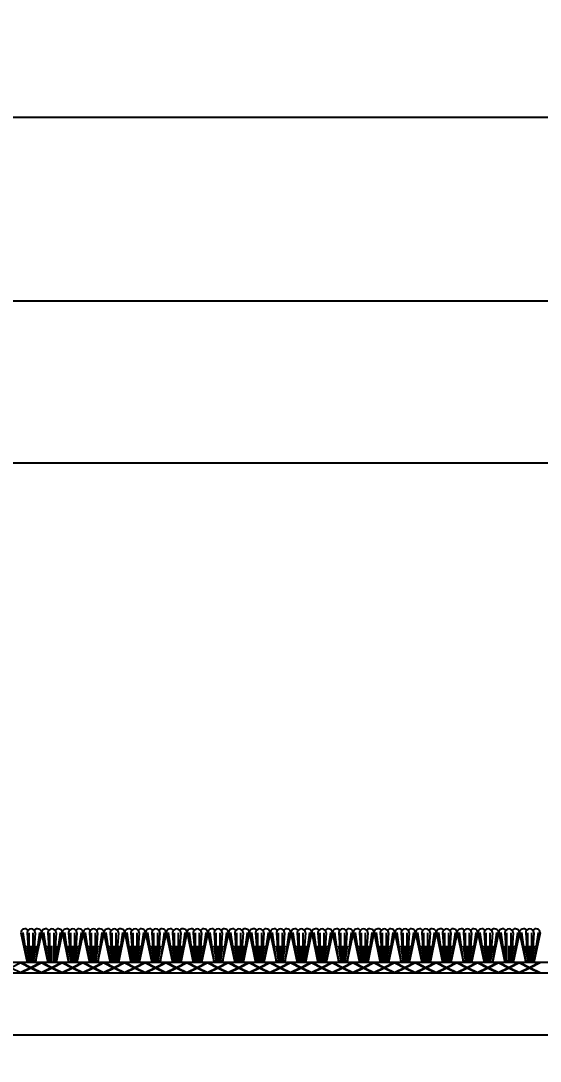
# Model space of a CAD drawing. Header units: inches. Extents: x -6.4 to 63.4, y -1.5 to 12.
# Drawn here: x 17.85 to 20.98, y 3.77 to 10.04 of the extents above; entities that cross this region are included whole.
import ezdxf

# ---------------------------------------------------------------- set-up
doc = ezdxf.new("R2010")
doc.units = ezdxf.units.IN
doc.header["$MEASUREMENT"] = 0
for name, color, linetype in [('Conditions', 1, 'Continuous'), ('Dimensions', 3, 'Continuous'), ('Metals', 7, 'Continuous')]:
    doc.layers.add(name, color=color, linetype=linetype)
doc.styles.add('ARIAL', font='arial.ttf')
doc.dimstyles.new('Arial', dxfattribs={"dimtxt": 0.25, "dimasz": 0.25, "dimexe": 0.25, "dimexo": 0.25, "dimgap": 0.25, "dimtad": 0, "dimtih": 1, "dimtoh": 1, "dimdec": 4, "dimzin": 0, "dimdsep": 46, "dimlunit": 4, "dimtxsty": 'ARIAL', "dimcen": 0.25, "dimadec": 0, "dimazin": 0, "dimtfac": 1, "dimtdec": 4, "dimtofl": 0, "dimtmove": 0, "dimatfit": 3, "dimfxl": 0, "dimfrac": 2, "dimtolj": 1, "dimtzin": 0, "dimarcsym": 0})

# ---------------------------------------------------------------- blocks, each defined once
blk = doc.blocks.new('*D14')
at = {"layer": 'Defpoints', "color": 0}
for p in [(25.4536, 9.4565), (-1.7458, 4.4823), (25.4536, 4.4823)]:
    blk.add_point(p, dxfattribs=at)
at = {"layer": 'Dimensions', "color": 0, "lineweight": -2}
for p, q in [((-1.7458, 4.7323), (-1.7458, 9.7065)), ((25.4536, 4.7323), (25.4536, 9.7065)), ((-1.4958, 9.4565), (10.9417, 9.4565)), ((25.2036, 9.4565), (12.8873, 9.4565))]:
    blk.add_line(p, q, dxfattribs=at)
at = {"layer": 'Dimensions', "color": 0}
for points in [[(-1.4958, 9.4981), (-1.4958, 9.4148), (-1.7458, 9.4565)], [(25.2036, 9.4981), (25.2036, 9.4148), (25.4536, 9.4565)]]:
    blk.add_solid(points, dxfattribs=at)
at = {"layer": 'Dimensions', "color": 0, "insert": (11.9145, 9.4565), "char_height": 0.25, "attachment_point": 5, "style": 'ARIAL'}
blk.add_mtext('\\A1;2\'-3 3/16"\\P [691mm]', dxfattribs=at)
blk = doc.blocks.new('*D18')
at = {"layer": 'Defpoints', "color": 0}
for p in [(-0.9999, 8.3494), (-0.9999, 4.4773), (24.7077, 4.4773)]:
    blk.add_point(p, dxfattribs=at)
at = {"layer": 'Dimensions', "color": 0, "lineweight": -2}
for p, q in [((-0.9999, 4.7273), (-0.9999, 8.5994)), ((24.7077, 4.7273), (24.7077, 8.5994)), ((-0.7499, 8.3494), (10.8021, 8.3494)), ((24.4577, 8.3494), (12.942, 8.3494))]:
    blk.add_line(p, q, dxfattribs=at)
at = {"layer": 'Dimensions', "color": 0}
for points in [[(-0.7499, 8.391), (-0.7499, 8.3077), (-0.9999, 8.3494)], [(24.4577, 8.391), (24.4577, 8.3077), (24.7077, 8.3494)]]:
    blk.add_solid(points, dxfattribs=at)
at = {"layer": 'Dimensions', "color": 0, "insert": (11.872, 8.3494), "char_height": 0.25, "attachment_point": 5, "style": 'ARIAL'}
blk.add_mtext('\\A1;2\'-1 11/16"\\P [653mm]', dxfattribs=at)
blk = doc.blocks.new('*D21')
at = {"layer": 'Defpoints', "color": 0}
for p in [(23.8539, 7.3752), (-0.1461, 4.4773), (23.8539, 4.4773)]:
    blk.add_point(p, dxfattribs=at)
at = {"layer": 'Dimensions', "color": 0, "lineweight": -2}
for p, q in [((-0.1461, 4.7273), (-0.1461, 7.6252)), ((23.8539, 4.7273), (23.8539, 7.6252)), ((0.1039, 7.3752), (10.9316, 7.3752)), ((23.6039, 7.3752), (12.8646, 7.3752))]:
    blk.add_line(p, q, dxfattribs=at)
at = {"layer": 'Dimensions', "color": 0}
for points in [[(0.1039, 7.4168), (0.1039, 7.3335), (-0.1461, 7.3752)], [(23.6039, 7.4168), (23.6039, 7.3335), (23.8539, 7.3752)]]:
    blk.add_solid(points, dxfattribs=at)
at = {"layer": 'Dimensions', "color": 0, "insert": (11.8981, 7.3752), "char_height": 0.25, "attachment_point": 5, "style": 'ARIAL'}
blk.add_mtext("\\A1;2'\\P [610mm]", dxfattribs=at)
blk = doc.blocks.new('*U35')
for p, q in [((24, 0.0625), (0, 0.0625)), ((0, 0), (24, 0)), ((18, 0.0603), (17.942, 0.0312)), ((17.942, 0.0312), (18, 0.0022)), ((18, 0.0603), (18.058, 0.0312)), ((18.058, 0.0312), (18, 0.0022)), ((18.0045, 0.0625), (18.0625, 0.0335)), ((18.0625, 0.029), (18.0045, 0)), ((18.1205, 0.0625), (18.0625, 0.0335)), ((18.0625, 0.029), (18.1205, 0)), ((18.125, 0.0603), (18.067, 0.0312)), ((18.067, 0.0312), (18.125, 0.0022)), ((18.125, 0.0603), (18.183, 0.0312)), ((18.183, 0.0312), (18.125, 0.0022)), ((18.1295, 0.0625), (18.1875, 0.0335)), ((18.1875, 0.029), (18.1295, 0)), ((18.2455, 0.0625), (18.1875, 0.0335)), ((18.1875, 0.029), (18.2455, 0)), ((18.25, 0.0603), (18.192, 0.0312)), ((18.192, 0.0312), (18.25, 0.0022)), ((18.25, 0.0603), (18.308, 0.0312)), ((18.308, 0.0312), (18.25, 0.0022)), ((18.2545, 0.0625), (18.3125, 0.0335)), ((18.3125, 0.029), (18.2545, 0)), ((18.3705, 0.0625), (18.3125, 0.0335)), ((18.3125, 0.029), (18.3705, 0)), ((18.375, 0.0603), (18.317, 0.0312)), ((18.317, 0.0312), (18.375, 0.0022)), ((18.375, 0.0603), (18.433, 0.0312)), ((18.433, 0.0312), (18.375, 0.0022)), ((18.3795, 0.0625), (18.4375, 0.0335)), ((18.4375, 0.029), (18.3795, 0)), ((18.4955, 0.0625), (18.4375, 0.0335)), ((18.4375, 0.029), (18.4955, 0)), ((18.5, 0.0603), (18.442, 0.0312)), ((18.442, 0.0312), (18.5, 0.0022)), ((18.5, 0.0603), (18.558, 0.0312)), ((18.558, 0.0312), (18.5, 0.0022)), ((18.5045, 0.0625), (18.5625, 0.0335)), ((18.5625, 0.029), (18.5045, 0)), ((18.6205, 0.0625), (18.5625, 0.0335)), ((18.5625, 0.029), (18.6205, 0)), ((18.625, 0.0603), (18.567, 0.0312)), ((18.567, 0.0312), (18.625, 0.0022)), ((18.625, 0.0603), (18.683, 0.0312)), ((18.683, 0.0312), (18.625, 0.0022)), ((18.6295, 0.0625), (18.6875, 0.0335)), ((18.6875, 0.029), (18.6295, 0)), ((18.7455, 0.0625), (18.6875, 0.0335)), ((18.6875, 0.029), (18.7455, 0)), ((18.75, 0.0603), (18.692, 0.0312)), ((18.692, 0.0312), (18.75, 0.0022)), ((18.75, 0.0603), (18.808, 0.0312)), ((18.808, 0.0312), (18.75, 0.0022)), ((18.7545, 0.0625), (18.8125, 0.0335)), ((18.8125, 0.029), (18.7545, 0)), ((18.8705, 0.0625), (18.8125, 0.0335)), ((18.8125, 0.029), (18.8705, 0)), ((18.875, 0.0603), (18.817, 0.0312)), ((18.817, 0.0312), (18.875, 0.0022)), ((18.875, 0.0603), (18.933, 0.0312)), ((18.933, 0.0312), (18.875, 0.0022)), ((18.8795, 0.0625), (18.9375, 0.0335)), ((18.9375, 0.029), (18.8795, 0)), ((18.9955, 0.0625), (18.9375, 0.0335)), ((18.9375, 0.029), (18.9955, 0)), ((19, 0.0603), (18.942, 0.0312)), ((18.942, 0.0312), (19, 0.0022)), ((19, 0.0603), (19.058, 0.0312)), ((19.058, 0.0312), (19, 0.0022)), ((19.0045, 0.0625), (19.0625, 0.0335)), ((19.0625, 0.029), (19.0045, 0)), ((19.1205, 0.0625), (19.0625, 0.0335)), ((19.0625, 0.029), (19.1205, 0)), ((19.125, 0.0603), (19.067, 0.0312)), ((19.067, 0.0312), (19.125, 0.0022)), ((19.125, 0.0603), (19.183, 0.0312)), ((19.183, 0.0312), (19.125, 0.0022)), ((19.1295, 0.0625), (19.1875, 0.0335)), ((19.1875, 0.029), (19.1295, 0)), ((19.2455, 0.0625), (19.1875, 0.0335)), ((19.1875, 0.029), (19.2455, 0)), ((19.25, 0.0603), (19.192, 0.0312)), ((19.192, 0.0312), (19.25, 0.0022)), ((19.25, 0.0603), (19.308, 0.0312)), ((19.308, 0.0312), (19.25, 0.0022)), ((19.2545, 0.0625), (19.3125, 0.0335)), ((19.3125, 0.029), (19.2545, 0)), ((19.3705, 0.0625), (19.3125, 0.0335)), ((19.3125, 0.029), (19.3705, 0)), ((19.375, 0.0603), (19.317, 0.0312)), ((19.317, 0.0312), (19.375, 0.0022)), ((19.375, 0.0603), (19.433, 0.0312)), ((19.433, 0.0312), (19.375, 0.0022)), ((19.3795, 0.0625), (19.4375, 0.0335)), ((19.4375, 0.029), (19.3795, 0)), ((19.4955, 0.0625), (19.4375, 0.0335)), ((19.4375, 0.029), (19.4955, 0)), ((19.5, 0.0603), (19.442, 0.0312)), ((19.442, 0.0312), (19.5, 0.0022)), ((19.5, 0.0603), (19.558, 0.0312)), ((19.558, 0.0312), (19.5, 0.0022)), ((19.5045, 0.0625), (19.5625, 0.0335)), ((19.5625, 0.029), (19.5045, 0)), ((19.6205, 0.0625), (19.5625, 0.0335)), ((19.5625, 0.029), (19.6205, 0)), ((19.625, 0.0603), (19.567, 0.0312)), ((19.567, 0.0312), (19.625, 0.0022)), ((19.625, 0.0603), (19.683, 0.0312)), ((19.683, 0.0312), (19.625, 0.0022)), ((19.6295, 0.0625), (19.6875, 0.0335)), ((19.6875, 0.029), (19.6295, 0)), ((19.7455, 0.0625), (19.6875, 0.0335)), ((19.6875, 0.029), (19.7455, 0)), ((19.75, 0.0603), (19.692, 0.0312)), ((19.692, 0.0312), (19.75, 0.0022)), ((19.75, 0.0603), (19.808, 0.0312)), ((19.808, 0.0312), (19.75, 0.0022)), ((19.7545, 0.0625), (19.8125, 0.0335)), ((19.8125, 0.029), (19.7545, 0)), ((19.8705, 0.0625), (19.8125, 0.0335)), ((19.8125, 0.029), (19.8705, 0)), ((19.875, 0.0603), (19.817, 0.0312)), ((19.817, 0.0312), (19.875, 0.0022)), ((19.875, 0.0603), (19.933, 0.0312)), ((19.933, 0.0312), (19.875, 0.0022)), ((19.8795, 0.0625), (19.9375, 0.0335)), ((19.9375, 0.029), (19.8795, 0)), ((19.9955, 0.0625), (19.9375, 0.0335)), ((19.9375, 0.029), (19.9955, 0)), ((20, 0.0603), (19.942, 0.0312)), ((19.942, 0.0312), (20, 0.0022)), ((20, 0.0603), (20.058, 0.0312)), ((20.058, 0.0312), (20, 0.0022)), ((20.0045, 0.0625), (20.0625, 0.0335)), ((20.0625, 0.029), (20.0045, 0)), ((20.1205, 0.0625), (20.0625, 0.0335)), ((20.0625, 0.029), (20.1205, 0)), ((20.125, 0.0603), (20.067, 0.0312)), ((20.067, 0.0312), (20.125, 0.0022)), ((20.125, 0.0603), (20.183, 0.0312)), ((20.183, 0.0312), (20.125, 0.0022)), ((20.1295, 0.0625), (20.1875, 0.0335)), ((20.1875, 0.029), (20.1295, 0)), ((20.2455, 0.0625), (20.1875, 0.0335)), ((20.1875, 0.029), (20.2455, 0)), ((20.25, 0.0603), (20.192, 0.0312)), ((20.192, 0.0312), (20.25, 0.0022)), ((20.25, 0.0603), (20.308, 0.0312)), ((20.308, 0.0312), (20.25, 0.0022)), ((20.2545, 0.0625), (20.3125, 0.0335)), ((20.3125, 0.029), (20.2545, 0)), ((20.3705, 0.0625), (20.3125, 0.0335)), ((20.3125, 0.029), (20.3705, 0)), ((20.375, 0.0603), (20.317, 0.0312)), ((20.317, 0.0312), (20.375, 0.0022)), ((20.375, 0.0603), (20.433, 0.0312)), ((20.433, 0.0312), (20.375, 0.0022)), ((20.3795, 0.0625), (20.4375, 0.0335)), ((20.4375, 0.029), (20.3795, 0)), ((20.4955, 0.0625), (20.4375, 0.0335)), ((20.4375, 0.029), (20.4955, 0)), ((20.5, 0.0603), (20.442, 0.0312)), ((20.442, 0.0312), (20.5, 0.0022)), ((20.5, 0.0603), (20.558, 0.0312)), ((20.558, 0.0312), (20.5, 0.0022)), ((20.5045, 0.0625), (20.5625, 0.0335)), ((20.5625, 0.029), (20.5045, 0)), ((20.6205, 0.0625), (20.5625, 0.0335)), ((20.5625, 0.029), (20.6205, 0)), ((20.625, 0.0603), (20.567, 0.0312)), ((20.567, 0.0312), (20.625, 0.0022)), ((20.625, 0.0603), (20.683, 0.0312)), ((20.683, 0.0312), (20.625, 0.0022)), ((20.6295, 0.0625), (20.6875, 0.0335)), ((20.6875, 0.029), (20.6295, 0)), ((20.7455, 0.0625), (20.6875, 0.0335)), ((20.6875, 0.029), (20.7455, 0)), ((20.75, 0.0603), (20.692, 0.0312)), ((20.692, 0.0312), (20.75, 0.0022)), ((20.75, 0.0603), (20.808, 0.0312)), ((20.808, 0.0312), (20.75, 0.0022)), ((20.7545, 0.0625), (20.8125, 0.0335)), ((20.8125, 0.029), (20.7545, 0)), ((20.8705, 0.0625), (20.8125, 0.0335)), ((20.8125, 0.029), (20.8705, 0)), ((20.875, 0.0603), (20.817, 0.0312)), ((20.817, 0.0312), (20.875, 0.0022)), ((20.875, 0.0603), (20.933, 0.0312)), ((20.933, 0.0312), (20.875, 0.0022)), ((20.8795, 0.0625), (20.9375, 0.0335)), ((20.9375, 0.029), (20.8795, 0)), ((20.9955, 0.0625), (20.9375, 0.0335)), ((20.9375, 0.029), (20.9955, 0)), ((21, 0.0603), (20.942, 0.0312)), ((20.942, 0.0312), (21, 0.0022)), ((21, 0.0603), (21.058, 0.0312)), ((21.058, 0.0312), (21, 0.0022)), ((21.0045, 0.0625), (21.0625, 0.0335)), ((21.0625, 0.029), (21.0045, 0)), ((21.1205, 0.0625), (21.0625, 0.0335)), ((21.0625, 0.029), (21.1205, 0)), ((21.125, 0.0603), (21.067, 0.0312)), ((21.067, 0.0312), (21.125, 0.0022))]:
    blk.add_line(p, q)
for points in [[(17.9999, 0.2412), (18.0373, 0.0625)], [(18.0119, 0.243), (18.0369, 0.0642)], [(18.0374, 0.2412), (18.0499, 0.0625)], [(18.0499, 0.0625), (18.0499, 0.2412)], [(18.0742, 0.0625), (18.0742, 0.2412)], [(18.0867, 0.2412), (18.0742, 0.0625)], [(18.1242, 0.2412), (18.0868, 0.0625)], [(18.1122, 0.243), (18.0872, 0.0642)], [(18.1249, 0.2412), (18.1623, 0.0625)], [(18.1369, 0.243), (18.1619, 0.0642)], [(18.1624, 0.2412), (18.1749, 0.0625)], [(18.1749, 0.0625), (18.1749, 0.2412)], [(18.1992, 0.0625), (18.1992, 0.2412)], [(18.2117, 0.2412), (18.1992, 0.0625)], [(18.2492, 0.2412), (18.2118, 0.0625)], [(18.2372, 0.243), (18.2122, 0.0642)], [(18.2499, 0.2412), (18.2873, 0.0625)], [(18.2619, 0.243), (18.2869, 0.0642)], [(18.2874, 0.2412), (18.2999, 0.0625)], [(18.2999, 0.0625), (18.2999, 0.2412)], [(18.3242, 0.0625), (18.3242, 0.2412)], [(18.3367, 0.2412), (18.3242, 0.0625)], [(18.3742, 0.2412), (18.3368, 0.0625)], [(18.3622, 0.243), (18.3372, 0.0642)], [(18.3749, 0.2412), (18.4123, 0.0625)], [(18.3869, 0.243), (18.4119, 0.0642)], [(18.4124, 0.2412), (18.4249, 0.0625)], [(18.4249, 0.0625), (18.4249, 0.2412)], [(18.4492, 0.0625), (18.4492, 0.2412)], [(18.4617, 0.2412), (18.4492, 0.0625)], [(18.4992, 0.2412), (18.4618, 0.0625)], [(18.4872, 0.243), (18.4622, 0.0642)], [(18.4999, 0.2412), (18.5373, 0.0625)], [(18.5119, 0.243), (18.5369, 0.0642)], [(18.5374, 0.2412), (18.5499, 0.0625)], [(18.5499, 0.0625), (18.5499, 0.2412)], [(18.5742, 0.0625), (18.5742, 0.2412)], [(18.5867, 0.2412), (18.5742, 0.0625)], [(18.6242, 0.2412), (18.5868, 0.0625)], [(18.6122, 0.243), (18.5872, 0.0642)], [(18.6249, 0.2412), (18.6623, 0.0625)], [(18.6369, 0.243), (18.6619, 0.0642)], [(18.6624, 0.2412), (18.6749, 0.0625)], [(18.6749, 0.0625), (18.6749, 0.2412)], [(18.6992, 0.0625), (18.6992, 0.2412)], [(18.7117, 0.2412), (18.6992, 0.0625)], [(18.7492, 0.2412), (18.7118, 0.0625)], [(18.7372, 0.243), (18.7122, 0.0642)], [(18.7499, 0.2412), (18.7873, 0.0625)], [(18.7619, 0.243), (18.7869, 0.0642)], [(18.7874, 0.2412), (18.7999, 0.0625)], [(18.7999, 0.0625), (18.7999, 0.2412)], [(18.8242, 0.0625), (18.8242, 0.2412)], [(18.8367, 0.2412), (18.8242, 0.0625)], [(18.8742, 0.2412), (18.8368, 0.0625)], [(18.8622, 0.243), (18.8372, 0.0642)], [(18.8749, 0.2412), (18.9123, 0.0625)], [(18.8869, 0.243), (18.9119, 0.0642)], [(18.9124, 0.2412), (18.9249, 0.0625)], [(18.9249, 0.0625), (18.9249, 0.2412)], [(18.9492, 0.0625), (18.9492, 0.2412)], [(18.9617, 0.2412), (18.9492, 0.0625)], [(18.9992, 0.2412), (18.9618, 0.0625)], [(18.9872, 0.243), (18.9622, 0.0642)], [(18.9999, 0.2412), (19.0373, 0.0625)], [(19.0119, 0.243), (19.0369, 0.0642)], [(19.0374, 0.2412), (19.0499, 0.0625)], [(19.0499, 0.0625), (19.0499, 0.2412)], [(19.0742, 0.0625), (19.0742, 0.2412)], [(19.0867, 0.2412), (19.0742, 0.0625)], [(19.1242, 0.2412), (19.0868, 0.0625)], [(19.1122, 0.243), (19.0872, 0.0642)], [(19.1249, 0.2412), (19.1623, 0.0625)], [(19.1369, 0.243), (19.1619, 0.0642)], [(19.1624, 0.2412), (19.1749, 0.0625)], [(19.1749, 0.0625), (19.1749, 0.2412)], [(19.1992, 0.0625), (19.1992, 0.2412)], [(19.2117, 0.2412), (19.1992, 0.0625)], [(19.2492, 0.2412), (19.2118, 0.0625)], [(19.2372, 0.243), (19.2122, 0.0642)], [(19.2499, 0.2412), (19.2873, 0.0625)], [(19.2619, 0.243), (19.2869, 0.0642)], [(19.2874, 0.2412), (19.2999, 0.0625)], [(19.2999, 0.0625), (19.2999, 0.2412)], [(19.3242, 0.0625), (19.3242, 0.2412)], [(19.3367, 0.2412), (19.3242, 0.0625)], [(19.3742, 0.2412), (19.3368, 0.0625)], [(19.3622, 0.243), (19.3372, 0.0642)], [(19.3749, 0.2412), (19.4123, 0.0625)], [(19.3869, 0.243), (19.4119, 0.0642)], [(19.4124, 0.2412), (19.4249, 0.0625)], [(19.4249, 0.0625), (19.4249, 0.2412)], [(19.4492, 0.0625), (19.4492, 0.2412)], [(19.4617, 0.2412), (19.4492, 0.0625)], [(19.4992, 0.2412), (19.4618, 0.0625)], [(19.4872, 0.243), (19.4622, 0.0642)], [(19.4999, 0.2412), (19.5373, 0.0625)], [(19.5119, 0.243), (19.5369, 0.0642)], [(19.5374, 0.2412), (19.5499, 0.0625)], [(19.5499, 0.0625), (19.5499, 0.2412)], [(19.5742, 0.0625), (19.5742, 0.2412)], [(19.5867, 0.2412), (19.5742, 0.0625)], [(19.6242, 0.2412), (19.5868, 0.0625)], [(19.6122, 0.243), (19.5872, 0.0642)], [(19.6249, 0.2412), (19.6623, 0.0625)], [(19.6369, 0.243), (19.6619, 0.0642)], [(19.6624, 0.2412), (19.6749, 0.0625)], [(19.6749, 0.0625), (19.6749, 0.2412)], [(19.6992, 0.0625), (19.6992, 0.2412)], [(19.7117, 0.2412), (19.6992, 0.0625)], [(19.7492, 0.2412), (19.7118, 0.0625)], [(19.7372, 0.243), (19.7122, 0.0642)], [(19.7499, 0.2412), (19.7873, 0.0625)], [(19.7619, 0.243), (19.7869, 0.0642)], [(19.7874, 0.2412), (19.7999, 0.0625)], [(19.7999, 0.0625), (19.7999, 0.2412)], [(19.8242, 0.0625), (19.8242, 0.2412)], [(19.8367, 0.2412), (19.8242, 0.0625)], [(19.8742, 0.2412), (19.8368, 0.0625)], [(19.8622, 0.243), (19.8372, 0.0642)], [(19.8749, 0.2412), (19.9123, 0.0625)], [(19.8869, 0.243), (19.9119, 0.0642)], [(19.9124, 0.2412), (19.9249, 0.0625)], [(19.9249, 0.0625), (19.9249, 0.2412)], [(19.9492, 0.0625), (19.9492, 0.2412)], [(19.9617, 0.2412), (19.9492, 0.0625)], [(19.9992, 0.2412), (19.9618, 0.0625)], [(19.9872, 0.243), (19.9622, 0.0642)], [(19.9999, 0.2412), (20.0373, 0.0625)], [(20.0119, 0.243), (20.0369, 0.0642)], [(20.0374, 0.2412), (20.0499, 0.0625)], [(20.0499, 0.0625), (20.0499, 0.2412)], [(20.0742, 0.0625), (20.0742, 0.2412)], [(20.0867, 0.2412), (20.0742, 0.0625)], [(20.1242, 0.2412), (20.0868, 0.0625)], [(20.1122, 0.243), (20.0872, 0.0642)], [(20.1249, 0.2412), (20.1623, 0.0625)], [(20.1369, 0.243), (20.1619, 0.0642)], [(20.1624, 0.2412), (20.1749, 0.0625)], [(20.1749, 0.0625), (20.1749, 0.2412)], [(20.1992, 0.0625), (20.1992, 0.2412)], [(20.2117, 0.2412), (20.1992, 0.0625)], [(20.2492, 0.2412), (20.2118, 0.0625)], [(20.2372, 0.243), (20.2122, 0.0642)], [(20.2499, 0.2412), (20.2873, 0.0625)], [(20.2619, 0.243), (20.2869, 0.0642)], [(20.2874, 0.2412), (20.2999, 0.0625)], [(20.2999, 0.0625), (20.2999, 0.2412)], [(20.3242, 0.0625), (20.3242, 0.2412)], [(20.3367, 0.2412), (20.3242, 0.0625)], [(20.3742, 0.2412), (20.3368, 0.0625)], [(20.3622, 0.243), (20.3372, 0.0642)], [(20.3749, 0.2412), (20.4123, 0.0625)], [(20.3869, 0.243), (20.4119, 0.0642)], [(20.4124, 0.2412), (20.4249, 0.0625)], [(20.4249, 0.0625), (20.4249, 0.2412)], [(20.4492, 0.0625), (20.4492, 0.2412)], [(20.4617, 0.2412), (20.4492, 0.0625)], [(20.4992, 0.2412), (20.4618, 0.0625)], [(20.4872, 0.243), (20.4622, 0.0642)], [(20.4999, 0.2412), (20.5373, 0.0625)], [(20.5119, 0.243), (20.5369, 0.0642)], [(20.5374, 0.2412), (20.5499, 0.0625)], [(20.5499, 0.0625), (20.5499, 0.2412)], [(20.5742, 0.0625), (20.5742, 0.2412)], [(20.5867, 0.2412), (20.5742, 0.0625)], [(20.6242, 0.2412), (20.5868, 0.0625)], [(20.6122, 0.243), (20.5872, 0.0642)], [(20.6249, 0.2412), (20.6623, 0.0625)], [(20.6369, 0.243), (20.6619, 0.0642)], [(20.6624, 0.2412), (20.6749, 0.0625)], [(20.6749, 0.0625), (20.6749, 0.2412)], [(20.6992, 0.0625), (20.6992, 0.2412)], [(20.7117, 0.2412), (20.6992, 0.0625)], [(20.7492, 0.2412), (20.7118, 0.0625)], [(20.7372, 0.243), (20.7122, 0.0642)], [(20.7499, 0.2412), (20.7873, 0.0625)], [(20.7619, 0.243), (20.7869, 0.0642)], [(20.7874, 0.2412), (20.7999, 0.0625)], [(20.7999, 0.0625), (20.7999, 0.2412)], [(20.8242, 0.0625), (20.8242, 0.2412)], [(20.8367, 0.2412), (20.8242, 0.0625)], [(20.8742, 0.2412), (20.8368, 0.0625)], [(20.8622, 0.243), (20.8372, 0.0642)], [(20.8749, 0.2412), (20.9123, 0.0625)], [(20.8869, 0.243), (20.9119, 0.0642)], [(20.9124, 0.2412), (20.9249, 0.0625)], [(20.9249, 0.0625), (20.9249, 0.2412)], [(20.9492, 0.0625), (20.9492, 0.2412)], [(20.9617, 0.2412), (20.9492, 0.0625)], [(20.9992, 0.2412), (20.9618, 0.0625)], [(20.9872, 0.243), (20.9622, 0.0642)], [(20.9999, 0.2412), (21.0373, 0.0625)], [(21.0119, 0.243), (21.0369, 0.0642)], [(21.0374, 0.2412), (21.0499, 0.0625)], [(21.0499, 0.0625), (21.0499, 0.2412)], [(21.0742, 0.0625), (21.0742, 0.2412)], [(21.0867, 0.2412), (21.0742, 0.0625)], [(21.1242, 0.2412), (21.0868, 0.0625)], [(21.1122, 0.243), (21.0872, 0.0642)], [(18.0352, 0.1625), (18.0495, 0.0625)], [(18.062, 0.0625), (18.062, 0.1625)], [(18.0889, 0.1625), (18.0746, 0.0625)], [(18.1602, 0.1625), (18.1745, 0.0625)], [(18.187, 0.0625), (18.187, 0.1625)], [(18.2139, 0.1625), (18.1996, 0.0625)], [(18.2852, 0.1625), (18.2995, 0.0625)], [(18.312, 0.0625), (18.312, 0.1625)], [(18.3389, 0.1625), (18.3246, 0.0625)], [(18.4102, 0.1625), (18.4245, 0.0625)], [(18.437, 0.0625), (18.437, 0.1625)], [(18.4639, 0.1625), (18.4496, 0.0625)], [(18.5352, 0.1625), (18.5495, 0.0625)], [(18.562, 0.0625), (18.562, 0.1625)], [(18.5889, 0.1625), (18.5746, 0.0625)], [(18.6602, 0.1625), (18.6745, 0.0625)], [(18.687, 0.0625), (18.687, 0.1625)], [(18.7139, 0.1625), (18.6996, 0.0625)], [(18.7852, 0.1625), (18.7995, 0.0625)], [(18.812, 0.0625), (18.812, 0.1625)], [(18.8389, 0.1625), (18.8246, 0.0625)], [(18.9102, 0.1625), (18.9245, 0.0625)], [(18.937, 0.0625), (18.937, 0.1625)], [(18.9639, 0.1625), (18.9496, 0.0625)], [(19.0352, 0.1625), (19.0495, 0.0625)], [(19.062, 0.0625), (19.062, 0.1625)], [(19.0889, 0.1625), (19.0746, 0.0625)], [(19.1602, 0.1625), (19.1745, 0.0625)], [(19.187, 0.0625), (19.187, 0.1625)], [(19.2139, 0.1625), (19.1996, 0.0625)], [(19.2852, 0.1625), (19.2995, 0.0625)], [(19.312, 0.0625), (19.312, 0.1625)], [(19.3389, 0.1625), (19.3246, 0.0625)], [(19.4102, 0.1625), (19.4245, 0.0625)], [(19.437, 0.0625), (19.437, 0.1625)], [(19.4639, 0.1625), (19.4496, 0.0625)], [(19.5352, 0.1625), (19.5495, 0.0625)], [(19.562, 0.0625), (19.562, 0.1625)], [(19.5889, 0.1625), (19.5746, 0.0625)], [(19.6602, 0.1625), (19.6745, 0.0625)], [(19.687, 0.0625), (19.687, 0.1625)], [(19.7139, 0.1625), (19.6996, 0.0625)], [(19.7852, 0.1625), (19.7995, 0.0625)], [(19.812, 0.0625), (19.812, 0.1625)], [(19.8389, 0.1625), (19.8246, 0.0625)], [(19.9102, 0.1625), (19.9245, 0.0625)], [(19.937, 0.0625), (19.937, 0.1625)], [(19.9639, 0.1625), (19.9496, 0.0625)], [(20.0352, 0.1625), (20.0495, 0.0625)], [(20.062, 0.0625), (20.062, 0.1625)], [(20.0889, 0.1625), (20.0746, 0.0625)], [(20.1602, 0.1625), (20.1745, 0.0625)], [(20.187, 0.0625), (20.187, 0.1625)], [(20.2139, 0.1625), (20.1996, 0.0625)], [(20.2852, 0.1625), (20.2995, 0.0625)], [(20.312, 0.0625), (20.312, 0.1625)], [(20.3389, 0.1625), (20.3246, 0.0625)], [(20.4102, 0.1625), (20.4245, 0.0625)], [(20.437, 0.0625), (20.437, 0.1625)], [(20.4639, 0.1625), (20.4496, 0.0625)], [(20.5352, 0.1625), (20.5495, 0.0625)], [(20.562, 0.0625), (20.562, 0.1625)], [(20.5889, 0.1625), (20.5746, 0.0625)], [(20.6602, 0.1625), (20.6745, 0.0625)], [(20.687, 0.0625), (20.687, 0.1625)], [(20.7139, 0.1625), (20.6996, 0.0625)], [(20.7852, 0.1625), (20.7995, 0.0625)], [(20.812, 0.0625), (20.812, 0.1625)], [(20.8389, 0.1625), (20.8246, 0.0625)], [(20.9102, 0.1625), (20.9245, 0.0625)], [(20.937, 0.0625), (20.937, 0.1625)], [(20.9639, 0.1625), (20.9496, 0.0625)], [(21.0352, 0.1625), (21.0495, 0.0625)], [(21.062, 0.0625), (21.062, 0.1625)], [(21.0889, 0.1625), (21.0746, 0.0625)]]:
    blk.add_lwpolyline(points)
for centre, radius, start, end in [((18.0249, 0.2412), 0.025, 41.211, 180), ((18.062, 0.2412), 0.0247, 0, 180), ((18.0992, 0.2412), 0.025, 0, 138.789), ((18.1499, 0.2412), 0.025, 41.211, 180), ((18.187, 0.2412), 0.0247, 0, 180), ((18.2242, 0.2412), 0.025, 0, 138.789), ((18.2749, 0.2412), 0.025, 41.211, 180), ((18.312, 0.2412), 0.0247, 0, 180), ((18.3492, 0.2412), 0.025, 0, 138.789), ((18.3999, 0.2412), 0.025, 41.211, 180), ((18.437, 0.2412), 0.0247, 0, 180), ((18.4742, 0.2412), 0.025, 0, 138.789), ((18.5249, 0.2412), 0.025, 41.211, 180), ((18.562, 0.2412), 0.0247, 0, 180), ((18.5992, 0.2412), 0.025, 0, 138.789), ((18.6499, 0.2412), 0.025, 41.211, 180), ((18.687, 0.2412), 0.0247, 0, 180), ((18.7242, 0.2412), 0.025, 0, 138.789), ((18.7749, 0.2412), 0.025, 41.211, 180), ((18.812, 0.2412), 0.0247, 0, 180), ((18.8492, 0.2412), 0.025, 0, 138.789), ((18.8999, 0.2412), 0.025, 41.211, 180), ((18.937, 0.2412), 0.0247, 0, 180), ((18.9742, 0.2412), 0.025, 0, 138.789), ((19.0249, 0.2412), 0.025, 41.211, 180), ((19.062, 0.2412), 0.0247, 0, 180), ((19.0992, 0.2412), 0.025, 0, 138.789), ((19.1499, 0.2412), 0.025, 41.211, 180), ((19.187, 0.2412), 0.0247, 0, 180), ((19.2242, 0.2412), 0.025, 0, 138.789), ((19.2749, 0.2412), 0.025, 41.211, 180), ((19.312, 0.2412), 0.0247, 0, 180), ((19.3492, 0.2412), 0.025, 0, 138.789), ((19.3999, 0.2412), 0.025, 41.211, 180), ((19.437, 0.2412), 0.0247, 0, 180), ((19.4742, 0.2412), 0.025, 0, 138.789), ((19.5249, 0.2412), 0.025, 41.211, 180), ((19.562, 0.2412), 0.0247, 0, 180), ((19.5992, 0.2412), 0.025, 0, 138.789), ((19.6499, 0.2412), 0.025, 41.211, 180), ((19.687, 0.2412), 0.0247, 0, 180), ((19.7242, 0.2412), 0.025, 0, 138.789), ((19.7749, 0.2412), 0.025, 41.211, 180), ((19.812, 0.2412), 0.0247, 0, 180), ((19.8492, 0.2412), 0.025, 0, 138.789), ((19.8999, 0.2412), 0.025, 41.211, 180), ((19.937, 0.2412), 0.0247, 0, 180), ((19.9742, 0.2412), 0.025, 0, 138.789), ((20.0249, 0.2412), 0.025, 41.211, 180), ((20.062, 0.2412), 0.0247, 0, 180), ((20.0992, 0.2412), 0.025, 0, 138.789), ((20.1499, 0.2412), 0.025, 41.211, 180), ((20.187, 0.2412), 0.0247, 0, 180), ((20.2242, 0.2412), 0.025, 0, 138.789), ((20.2749, 0.2412), 0.025, 41.211, 180), ((20.312, 0.2412), 0.0247, 0, 180), ((20.3492, 0.2412), 0.025, 0, 138.789), ((20.3999, 0.2412), 0.025, 41.211, 180), ((20.437, 0.2412), 0.0247, 0, 180), ((20.4742, 0.2412), 0.025, 0, 138.789), ((20.5249, 0.2412), 0.025, 41.211, 180), ((20.562, 0.2412), 0.0247, 0, 180), ((20.5992, 0.2412), 0.025, 0, 138.789), ((20.6499, 0.2412), 0.025, 41.211, 180), ((20.687, 0.2412), 0.0247, 0, 180), ((20.7242, 0.2412), 0.025, 0, 138.789), ((20.7749, 0.2412), 0.025, 41.211, 180), ((20.812, 0.2412), 0.0247, 0, 180), ((20.8492, 0.2412), 0.025, 0, 138.789), ((20.8999, 0.2412), 0.025, 41.211, 180), ((20.937, 0.2412), 0.0247, 0, 180), ((20.9742, 0.2412), 0.025, 0, 138.789), ((21.0249, 0.2412), 0.025, 41.211, 180), ((21.062, 0.2412), 0.0247, 0, 180), ((21.0992, 0.2412), 0.025, 0, 138.789)]:
    blk.add_arc(centre, radius, start, end)

msp = doc.modelspace()

# ---------------------------------------------------------------- hatches: boundary and pattern name
at = {"layer": 'Conditions'}
h = msp.add_hatch(dxfattribs=at)
h.set_pattern_fill('AR-CONC', color=256, scale=0.25, style=0)
h.paths.add_polyline_path([(25.89131, 2.7524), (25.89131, 2.78409), (25.86731, 2.79702), (25.89131, 2.80994), (25.89131, 2.84163), (25.87828, 2.84865), (25.89131, 2.85396), (25.89131, 2.88565), (25.86731, 2.89858), (25.89131, 2.9115), (25.89131, 2.9432), (25.87828, 2.95021), (25.89131, 2.95552), (25.89131, 2.98722), (25.86731, 3.00014), (25.89131, 3.01307), (25.89131, 3.04476), (25.87828, 3.05177), (25.89131, 3.05709), (25.89131, 3.08878), (25.86731, 3.1017), (25.89131, 3.11463), (25.89131, 3.14632), (25.87828, 3.15334), (25.89131, 3.15865), (25.89131, 3.19034), (25.86731, 3.20327), (25.89131, 3.21619), (25.89131, 3.24788), (25.87828, 3.2549), (25.89131, 3.26021), (25.89131, 3.2919), (25.86731, 3.30483), (25.89131, 3.31775), (25.89131, 3.34945), (25.87828, 3.35646), (25.89131, 3.36177), (25.89131, 3.39347), (25.86731, 3.40639), (25.89131, 3.41932), (25.89131, 3.45101), (25.87828, 3.45802), (25.89131, 3.46334), (25.89131, 3.49503), (25.86731, 3.50795), (25.89131, 3.52088), (25.89131, 3.55257), (25.87697, 3.56029), (25.88583, 3.56314, 0.3252893), (25.87826, 3.61733), (23.75092, 3.61733), (23.73578, 3.60133), (23.73578, 3.52937), (23.72928, 3.49865, 0.1329555), (23.73064, 3.47439), (23.75228, 3.46273), (23.72828, 3.44981), (23.72828, 3.41812), (23.7413, 3.4111), (23.72828, 3.40579), (23.72828, 3.3741), (23.75228, 3.36117), (23.57978, 3.31039), (23.60379, 3.32332), (23.60379, 3.35501), (23.59075, 3.36202), (23.60378, 3.36734), (23.60378, 3.39903), (23.57978, 3.41195), (23.60378, 3.42488), (23.60378, 3.45657), (23.58943, 3.46429), (23.5983, 3.46714, 0.2612245), (23.60167, 3.5125, -0.0696153), (23.59728, 3.52462), (23.60872, 3.47049), (23.73167, 3.50995), (23.73477, 3.52462, 0.0521265), (23.73578, 3.53423), (23.73578, 3.60133), (23.59628, 3.60133), (23.59628, 3.53423, 0.128787), (23.59838, 3.51076, -0.0696153), (23.60277, 3.49865), (23.59628, 3.52937), (23.59628, 3.60133), (23.58113, 3.61733), (18.77529, 3.61733), (18.76015, 3.60133), (18.76015, 3.52937), (18.75365, 3.49865, 0.1329555), (18.75501, 3.47439), (18.77665, 3.46273), (18.75265, 3.44981), (18.75265, 3.41812), (18.76567, 3.4111), (18.75265, 3.40579), (18.75265, 3.3741), (18.77665, 3.36117), (18.60415, 3.31039), (18.62816, 3.32332), (18.62816, 3.35501), (18.61513, 3.36202), (18.62816, 3.36734), (18.62815, 3.39903), (18.60415, 3.41195), (18.62815, 3.42488), (18.62815, 3.45657), (18.61381, 3.46429), (18.62267, 3.46714, 0.2612245), (18.62604, 3.5125, -0.0696153), (18.62165, 3.52462), (18.6331, 3.47049), (18.75604, 3.50995), (18.75914, 3.52462, 0.0521265), (18.76015, 3.53423), (18.76015, 3.60133), (18.62065, 3.60133), (18.62065, 3.53423, 0.128787), (18.62276, 3.51076, -0.0696153), (18.62714, 3.49865), (18.62065, 3.52937), (18.62065, 3.60133), (18.6055, 3.61733), (17.86386, 3.61733, 0.4142136), (17.85386, 3.60733), (17.85386, 0), (28.45352, 0), (28.45352, 4.30483), (26.60356, 4.30483), (26.60356, 3.61733), (26.02886, 3.61733, 0.2789782), (26.01817, 3.57039), (26.03981, 3.55873), (26.01581, 3.54581), (26.01581, 3.51412), (26.02883, 3.5071), (26.01581, 3.50179), (26.01581, 3.4701), (26.03981, 3.45717), (26.01581, 3.44425), (26.01581, 3.41255), (26.02883, 3.40554), (26.01581, 3.40023), (26.01581, 3.36853), (26.03981, 3.35561), (26.01581, 3.34269), (26.01581, 3.31099), (26.02883, 3.30398), (26.01581, 3.29867), (26.01581, 3.26697), (26.03981, 3.25405), (26.01581, 3.24112), (26.01581, 3.20943), (26.02883, 3.20242), (26.01581, 3.1971), (26.01581, 3.16541), (26.03981, 3.15248), (26.01581, 3.13956), (26.01581, 3.10787), (26.02883, 3.10085), (26.01581, 3.09554), (26.01581, 3.06385), (26.03981, 3.05092), (26.01581, 3.038), (26.01581, 3.0063), (26.02883, 2.99929), (26.01581, 2.99398), (26.01581, 2.96228), (26.03981, 2.94936), (26.01581, 2.93644), (26.01581, 2.90474), (26.02883, 2.89773), (26.01581, 2.89242), (26.01581, 2.86072), (26.03981, 2.8478), (26.01581, 2.83487), (26.01581, 2.80318), (26.02883, 2.79617), (26.01581, 2.79085), (26.01581, 2.75916), (26.03981, 2.74623), (26.01581, 2.73331), (26.01581, 2.70943), (26.02883, 2.70242), (26.01581, 2.6971), (26.01581, 2.66541), (26.03981, 2.65248), (26.01581, 2.63956), (26.01581, 2.60787), (26.02883, 2.60085), (26.01581, 2.59554), (26.01581, 2.56385), (26.03981, 2.55092), (26.01581, 2.538), (26.01581, 2.5063), (26.02883, 2.49929), (26.01581, 2.49398), (26.01581, 2.46228), (26.03981, 2.44936), (26.01581, 2.43644), (26.01581, 2.40474), (26.02883, 2.39773), (26.01581, 2.39242), (26.01581, 2.36072), (26.03981, 2.3478), (26.01581, 2.33487), (26.01581, 2.30318), (26.02883, 2.29617), (26.01581, 2.29085), (26.01581, 2.25916), (26.03981, 2.24623), (26.01581, 2.23331), (26.01581, 2.20162), (26.03014, 2.1939), (26.01581, 2.18929), (26.01581, 2.14876), (25.96378, 2.00024, -0.709275), (25.94392, 1.99858), (25.89131, 2.14876), (25.89131, 2.18253), (25.86731, 2.19545), (25.89131, 2.20838), (25.89131, 2.24007), (25.87828, 2.24709), (25.89131, 2.2524), (25.89131, 2.28409), (25.86731, 2.29702), (25.89131, 2.30994), (25.89131, 2.34163), (25.87828, 2.34865), (25.89131, 2.35396), (25.89131, 2.38565), (25.86731, 2.39858), (25.89131, 2.4115), (25.89131, 2.4432), (25.87828, 2.45021), (25.89131, 2.45552), (25.89131, 2.48722), (25.86731, 2.50014), (25.89131, 2.51307), (25.89131, 2.54476), (25.87828, 2.55177), (25.89131, 2.55709), (25.89131, 2.58878), (25.86731, 2.6017), (25.89131, 2.61463), (25.89131, 2.64632), (25.87828, 2.65334), (25.89131, 2.65865), (25.89131, 2.68253), (25.86731, 2.69545), (25.89131, 2.70838), (25.89131, 2.74007), (25.87828, 2.74709)])
h.paths.add_polyline_path([(18.77665, 2.7518), (18.75265, 2.73887), (18.75265, 2.70718), (18.76567, 2.70017), (18.75265, 2.69485), (18.75265, 2.66316), (18.77665, 2.65023), (18.75265, 2.63731), (18.75265, 2.5993), (18.76567, 2.59229), (18.75265, 2.58697), (18.75265, 2.55528), (18.77665, 2.54235), (18.75265, 2.52943), (18.75265, 2.48917), (18.76567, 2.48216), (18.75265, 2.47684), (18.75265, 2.44515), (18.77665, 2.43223), (18.75265, 2.4193), (18.75265, 2.38354), (18.76567, 2.37653), (18.75265, 2.37121), (18.75265, 2.33952), (18.77665, 2.32659), (18.75265, 2.31367), (18.75265, 2.28128), (18.76567, 2.27426), (18.75265, 2.26895), (18.75265, 2.23726), (18.77665, 2.22433), (18.75265, 2.21141), (18.75265, 2.17902), (18.76567, 2.172), (18.75265, 2.16669), (18.75265, 2.135), (18.77665, 2.12207), (18.75265, 2.10915), (18.75265, 2.07745), (18.76698, 2.06973), (18.75265, 2.06513), (18.75265, 2.0537), (18.70062, 1.90519, -0.709275), (18.68076, 1.90352), (18.62613, 2.05945), (18.60415, 2.07129), (18.62826, 2.08427), (18.62825, 2.11595), (18.62816, 2.11591), (18.61513, 2.12292), (18.62825, 2.12827), (18.62825, 2.16058), (18.60415, 2.17355), (18.62825, 2.18653), (18.62825, 2.21821), (18.62816, 2.21817), (18.61513, 2.22518), (18.62824, 2.23053), (18.62824, 2.26284), (18.60415, 2.27581), (18.62824, 2.28879), (18.62824, 2.32046), (18.62816, 2.32043), (18.61513, 2.32744), (18.62824, 2.33279), (18.62823, 2.36848), (18.60415, 2.38145), (18.62823, 2.39441), (18.62823, 2.42609), (18.62816, 2.42606), (18.61513, 2.43308), (18.62823, 2.43842), (18.62823, 2.47861), (18.60415, 2.49157), (18.62822, 2.50454), (18.62822, 2.53622), (18.62816, 2.53619), (18.61513, 2.5432), (18.62822, 2.54854), (18.62822, 2.5865), (18.60415, 2.59945), (18.62822, 2.61241), (18.62821, 2.64409), (18.62816, 2.64407), (18.61513, 2.65108), (18.62821, 2.65642), (18.62821, 2.68806), (18.60415, 2.70102), (18.62821, 2.71397), (18.62821, 2.74565), (18.62816, 2.74563), (18.61513, 2.75265), (18.6282, 2.75798), (18.6282, 2.78963), (18.60415, 2.80258), (18.6282, 2.81553), (18.6282, 2.84721), (18.62816, 2.8472), (18.61513, 2.85421), (18.6282, 2.85954), (18.62819, 2.8912), (18.60415, 2.90414), (18.62819, 2.91709), (18.62819, 2.94877), (18.62816, 2.94876), (18.61513, 2.95577), (18.62819, 2.9611), (18.62819, 2.99276), (18.60415, 3.0057), (18.62818, 3.01865), (18.62818, 3.05033), (18.62816, 3.05032), (18.61513, 3.05733), (18.62818, 3.06266), (18.62818, 3.09433), (18.60415, 3.10727), (18.62818, 3.1202), (18.62817, 3.15189), (18.62816, 3.15188), (18.61513, 3.1589), (18.62817, 3.16422), (18.62817, 3.1959), (18.60415, 3.20883), (18.62817, 3.22176), (18.62817, 3.25345), (18.62816, 3.25345), (18.61513, 3.26046), (18.62816, 3.26578), (18.62816, 3.29747), (18.75265, 3.34825), (18.75265, 3.31655), (18.76567, 3.30954), (18.75265, 3.30423), (18.75265, 3.27253), (18.77665, 3.25961), (18.75265, 3.24669), (18.75265, 3.21499), (18.76567, 3.20798), (18.75265, 3.20267), (18.75265, 3.17097), (18.77665, 3.15805), (18.75265, 3.14512), (18.75265, 3.11343), (18.76567, 3.10642), (18.75265, 3.1011), (18.75265, 3.06941), (18.77665, 3.05648), (18.75265, 3.04356), (18.75265, 3.01187), (18.76567, 3.00485), (18.75265, 2.99954), (18.75265, 2.96785), (18.77665, 2.95492), (18.75265, 2.942), (18.75265, 2.9103), (18.76567, 2.90329), (18.75265, 2.89798), (18.75265, 2.86628), (18.77665, 2.85336), (18.75265, 2.84044), (18.75265, 2.80874), (18.76567, 2.80173), (18.75265, 2.79642), (18.75265, 2.76472)], flags=16)
h.paths.add_polyline_path([(23.57978, 2.70102), (23.60383, 2.71397), (23.60383, 2.74565), (23.60379, 2.74563), (23.59075, 2.75265), (23.60383, 2.75798), (23.60383, 2.78963), (23.57978, 2.80258), (23.60383, 2.81553), (23.60382, 2.84721), (23.60379, 2.8472), (23.59075, 2.85421), (23.60382, 2.85954), (23.60382, 2.8912), (23.57978, 2.90414), (23.60382, 2.91709), (23.60382, 2.94877), (23.60379, 2.94876), (23.59075, 2.95577), (23.60382, 2.9611), (23.60381, 2.99276), (23.57978, 3.0057), (23.60381, 3.01865), (23.60381, 3.05033), (23.60379, 3.05032), (23.59075, 3.05733), (23.60381, 3.06266), (23.60381, 3.09433), (23.57978, 3.10727), (23.6038, 3.1202), (23.6038, 3.15189), (23.60379, 3.15188), (23.59075, 3.1589), (23.6038, 3.16422), (23.6038, 3.1959), (23.57978, 3.20883), (23.6038, 3.22176), (23.60379, 3.25345), (23.60379, 3.25345), (23.59075, 3.26046), (23.60379, 3.26578), (23.60379, 3.29747), (23.72828, 3.34825), (23.72828, 3.31655), (23.7413, 3.30954), (23.72828, 3.30423), (23.72828, 3.27253), (23.75228, 3.25961), (23.72828, 3.24669), (23.72828, 3.21499), (23.7413, 3.20798), (23.72828, 3.20267), (23.72828, 3.17097), (23.75228, 3.15805), (23.72828, 3.14512), (23.72828, 3.11343), (23.7413, 3.10642), (23.72828, 3.1011), (23.72828, 3.06941), (23.75228, 3.05648), (23.72828, 3.04356), (23.72828, 3.01187), (23.7413, 3.00485), (23.72828, 2.99954), (23.72828, 2.96785), (23.75228, 2.95492), (23.72828, 2.942), (23.72828, 2.9103), (23.7413, 2.90329), (23.72828, 2.89798), (23.72828, 2.86628), (23.75228, 2.85336), (23.72828, 2.84044), (23.72828, 2.80874), (23.7413, 2.80173), (23.72828, 2.79642), (23.72828, 2.76472), (23.75228, 2.7518), (23.72828, 2.73887), (23.72828, 2.70718), (23.7413, 2.70017), (23.72828, 2.69485), (23.72828, 2.66316), (23.75228, 2.65023), (23.72828, 2.63731), (23.72828, 2.5993), (23.7413, 2.59229), (23.72828, 2.58697), (23.72828, 2.55528), (23.75228, 2.54235), (23.72828, 2.52943), (23.72828, 2.48917), (23.7413, 2.48216), (23.72828, 2.47684), (23.72828, 2.44515), (23.75228, 2.43223), (23.72828, 2.4193), (23.72828, 2.38354), (23.7413, 2.37653), (23.72828, 2.37121), (23.72828, 2.33952), (23.75228, 2.32659), (23.72828, 2.31367), (23.72828, 2.28128), (23.7413, 2.27426), (23.72828, 2.26895), (23.72828, 2.23726), (23.75228, 2.22433), (23.72828, 2.21141), (23.72828, 2.17902), (23.7413, 2.172), (23.72828, 2.16669), (23.72828, 2.135), (23.75228, 2.12207), (23.72828, 2.10915), (23.72828, 2.07745), (23.74261, 2.06973), (23.72828, 2.06513), (23.72828, 2.0537), (23.67625, 1.90519, -0.709275), (23.65638, 1.90352), (23.60176, 2.05945), (23.57978, 2.07129), (23.60388, 2.08427), (23.60388, 2.11595), (23.60379, 2.11591), (23.59075, 2.12292), (23.60388, 2.12827), (23.60388, 2.16058), (23.57978, 2.17355), (23.60388, 2.18653), (23.60387, 2.21821), (23.60379, 2.21817), (23.59075, 2.22518), (23.60387, 2.23053), (23.60387, 2.26284), (23.57978, 2.27581), (23.60387, 2.28879), (23.60387, 2.32046), (23.60379, 2.32043), (23.59075, 2.32744), (23.60386, 2.33279), (23.60386, 2.36848), (23.57978, 2.38145), (23.60386, 2.39441), (23.60386, 2.42609), (23.60379, 2.42606), (23.59075, 2.43308), (23.60386, 2.43842), (23.60385, 2.47861), (23.57978, 2.49157), (23.60385, 2.50454), (23.60385, 2.53622), (23.60379, 2.53619), (23.59075, 2.5432), (23.60385, 2.54854), (23.60384, 2.5865), (23.57978, 2.59945), (23.60384, 2.61241), (23.60384, 2.64409), (23.60379, 2.64407), (23.59075, 2.65108), (23.60384, 2.65642), (23.60384, 2.68806)], flags=16)
h.paths.add_polyline_path([(27.0673, 2.01175), (30.01392, 2.01175), (30.01392, 2.94802), (27.0673, 2.94802)], flags=9)
h.paths.add_polyline_path([(24.51496, 0.91864), (27.46159, 0.91864), (27.46159, 1.85492), (24.51496, 1.85492)], flags=24)
h.paths.add_polyline_path([(27.07703, 3.2116), (30.58248, 3.2116), (30.58248, 4.14618), (27.07703, 4.14618)], flags=9)

# ---------------------------------------------------------------- linework, layer by layer
at = {"layer": 'Metals'}
msp.add_lwpolyline([(-0.14614, 4.30483), (23.85386, 4.30483), (23.85386, 3.92983), (-0.14614, 3.92983)], close=True, dxfattribs=at)

# ---------------------------------------------------------------- block references
at = {"layer": 'Conditions'}
msp.add_blockref('*U35', (-0.14614, 4.30483), dxfattribs=at)

# ---------------------------------------------------------------- dimensions: what is measured, and where the dimension line sits
at = {"layer": 'Dimensions'}
for base, p1, p2, picture, middle in [((25.45356, 9.45646), (-1.74583, 4.48233), (25.45356, 4.48233), '*D14', (11.91448, 9.45646)), ((-0.99992, 8.34938), (24.70765, 4.47733), (-0.99992, 4.47733), '*D18', (11.87205, 8.34938)), ((23.85386, 7.37515), (-0.14614, 4.47733), (23.85386, 4.47733), '*D21', (11.8981, 7.37515))]:
    dim = msp.add_linear_dim(base=base, p1=p1, p2=p2, dimstyle='Arial', override={"dimpost": '\\X'}, dxfattribs=at)
    dim.commit()
    dim.dimension.update_dxf_attribs({"geometry": picture, "text_midpoint": middle, "dimtype": 160})

doc.saveas('drawing.dxf')
